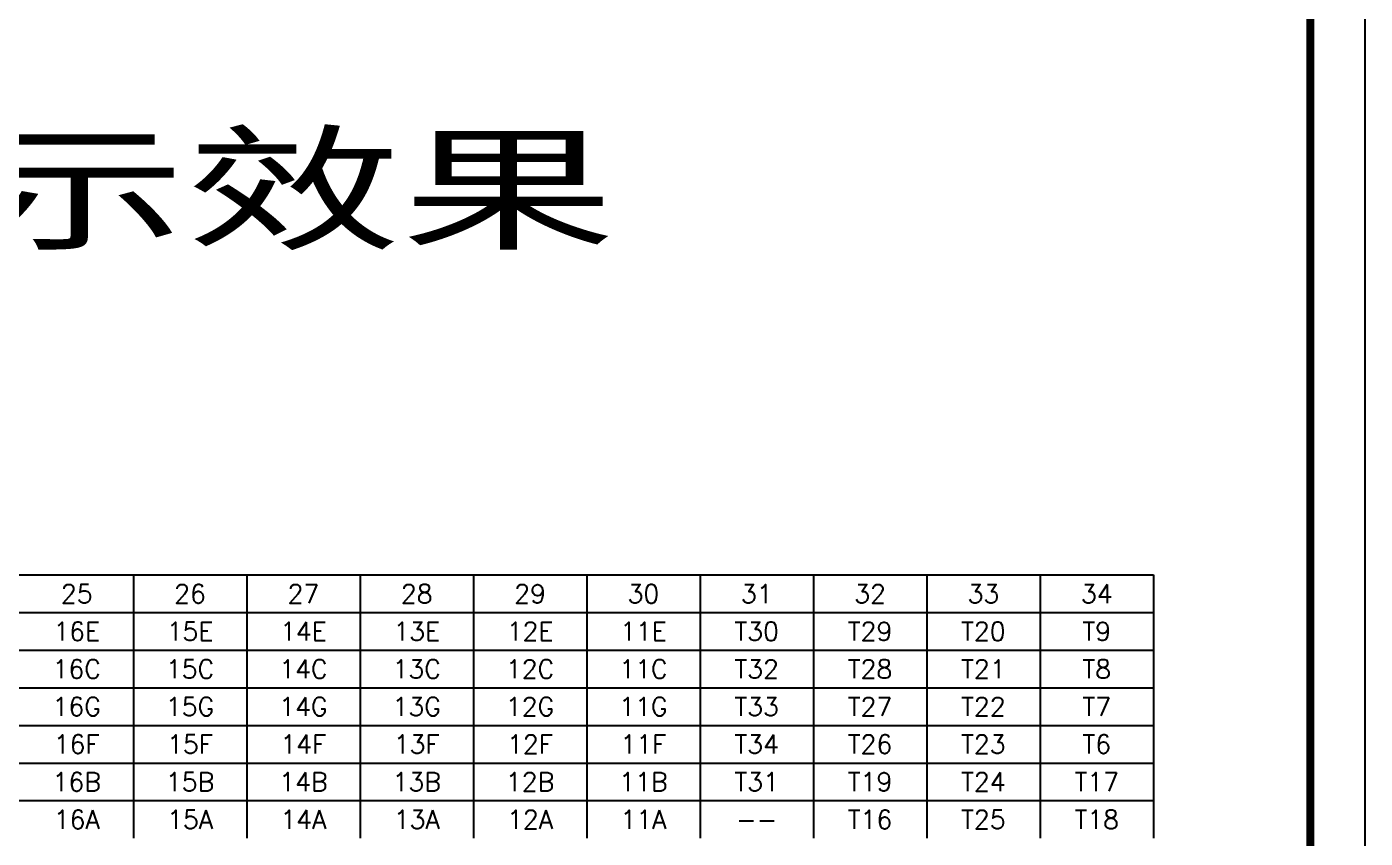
# Model space of a CAD drawing. Header units: inches. Extents: x 782 to 1065, y -130 to 27.
# Drawn here: x 1022.79 to 1064.74, y -106.44 to -81 of the extents above; entities that cross this region are included whole.
import ezdxf
from ezdxf.enums import TextEntityAlignment as Align

# ---------------------------------------------------------------- set-up
doc = ezdxf.new("R2010")
doc.units = ezdxf.units.IN
doc.header["$LTSCALE"] = 3
doc.header["$MEASUREMENT"] = 0
doc.layers.add('K', color=92, linetype='Continuous')
doc.styles.add('SSSoft_Log', font='ROMANS')
doc.styles.add('WMF-宋体0', font='SimSun.ttf')

msp = doc.modelspace()

# ---------------------------------------------------------------- linework, layer by layer
for p, q in [((933.764, -98.185), (1058.099, -98.185)), ((1026.127, -98.185), (1026.127, -106.437)), ((1029.679, -98.185), (1029.679, -106.437)), ((1033.232, -98.185), (1033.232, -106.437)), ((1036.784, -98.185), (1036.784, -106.437)), ((1040.337, -98.185), (1040.337, -106.437)), ((1043.889, -98.185), (1043.889, -106.437)), ((1047.442, -98.185), (1047.442, -106.437)), ((1050.994, -98.185), (1050.994, -106.437)), ((1054.546, -98.185), (1054.546, -106.437)), ((1058.099, -98.185), (1058.099, -106.437)), ((933.764, -99.364), (1058.099, -99.364)), ((933.764, -100.542), (1058.099, -100.542)), ((933.764, -101.721), (1058.099, -101.721)), ((933.764, -102.9), (1058.099, -102.9)), ((933.764, -104.079), (1058.099, -104.079)), ((933.764, -105.258), (1058.099, -105.258))]:
    msp.add_line(p, q)
at = {"layer": 'K'}
msp.add_lwpolyline([(926.737, -129.824), (1064.737, -129.824), (1064.737, -32.181), (926.737, -32.181)], close=True, dxfattribs=at)
msp.add_lwpolyline([(926.737, -129.824), (1064.737, -129.824), (1064.737, -32.181), (926.737, -32.181)], close=True, dxfattribs=at)
at = {"layer": 'K', "const_width": 0.258}
msp.add_lwpolyline([(1063.018, -128.104), (1063.018, -33.901), (928.456, -33.901), (928.456, -128.104)], close=True, dxfattribs=at)

# ---------------------------------------------------------------- texts
at = {"style": 'WMF-宋体0', "width": 1.51125}
msp.add_text('显示效果', height=3.1322, dxfattribs=at).set_placement((1014.322, -87.65), (1041.25, -87.65), align=Align.FIT)
at = {"style": 'SSSoft_Log'}
for s, p in [('25', (1024.351, -98.774)), ('26', (1027.903, -98.774)), ('27', (1031.456, -98.774)), ('28', (1035.008, -98.774)), ('29', (1038.56, -98.774)), ('30', (1042.113, -98.774)), ('31', (1045.665, -98.774)), ('32', (1049.218, -98.774)), ('33', (1052.77, -98.774)), ('34', (1056.323, -98.774)), ('16E', (1024.351, -99.953)), ('15E', (1027.903, -99.953)), ('14E', (1031.456, -99.953)), ('13E', (1035.008, -99.953)), ('12E', (1038.56, -99.953)), ('11E', (1042.113, -99.953)), ('T30', (1045.665, -99.953)), ('T29', (1049.218, -99.953)), ('T20', (1052.77, -99.953)), ('T9', (1056.323, -99.953)), ('16C', (1024.351, -101.132)), ('15C', (1027.903, -101.132)), ('14C', (1031.456, -101.132)), ('13C', (1035.008, -101.132)), ('12C', (1038.56, -101.132)), ('11C', (1042.113, -101.132)), ('T32', (1045.665, -101.132)), ('T28', (1049.218, -101.132)), ('T21', (1052.77, -101.132)), ('T8', (1056.323, -101.132)), ('16G', (1024.351, -102.311)), ('15G', (1027.903, -102.311)), ('14G', (1031.456, -102.311)), ('13G', (1035.008, -102.311)), ('12G', (1038.56, -102.311)), ('11G', (1042.113, -102.311)), ('T33', (1045.665, -102.311)), ('T27', (1049.218, -102.311)), ('T22', (1052.77, -102.311)), ('T7', (1056.323, -102.311)), ('16F', (1024.351, -103.49)), ('15F', (1027.903, -103.49)), ('14F', (1031.456, -103.49)), ('13F', (1035.008, -103.49)), ('12F', (1038.56, -103.49)), ('11F', (1042.113, -103.49)), ('T34', (1045.665, -103.49)), ('T26', (1049.218, -103.49)), ('T23', (1052.77, -103.49)), ('T6', (1056.323, -103.49)), ('16B', (1024.351, -104.668)), ('15B', (1027.903, -104.668)), ('14B', (1031.456, -104.668)), ('13B', (1035.008, -104.668)), ('12B', (1038.56, -104.668)), ('11B', (1042.113, -104.668)), ('T31', (1045.665, -104.668)), ('T19', (1049.218, -104.668)), ('T24', (1052.77, -104.668)), ('T17', (1056.323, -104.668)), ('16A', (1024.351, -105.847)), ('15A', (1027.903, -105.847)), ('14A', (1031.456, -105.847)), ('13A', (1035.008, -105.847)), ('12A', (1038.56, -105.847)), ('11A', (1042.113, -105.847)), ('T16', (1049.218, -105.847)), ('T25', (1052.77, -105.847)), ('T18', (1056.323, -105.847)), ('--', (1045.665, -105.847))]:
    msp.add_text(s, height=0.5806, dxfattribs=at).set_placement(p, align=Align.MIDDLE)

doc.saveas('drawing.dxf')
